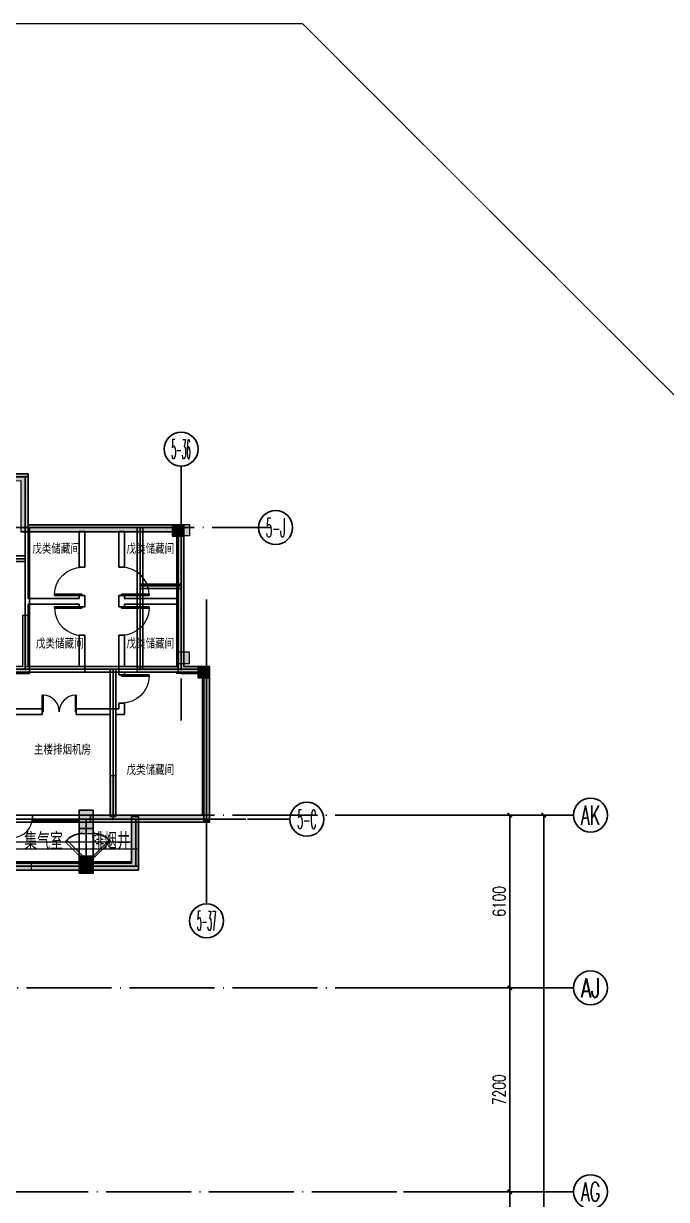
# Model space of a CAD drawing. Extents: x 290727 to 13733020, y 1731457 to 3643100.
# Drawn here: x 723808 to 746498, y 2224905 to 2266431 of the extents above; entities that cross this region are included whole.
import ezdxf
from ezdxf.enums import TextEntityAlignment as Align

# ---------------------------------------------------------------- set-up
doc = ezdxf.new("R2010")
doc.units = 0
doc.header["$LTSCALE"] = 10
doc.header["$PDSIZE"] = 0.5
for name, pattern in [('ACAD_ISO05W100', [33, 24, -3, 0, -3, 0, -3]), ('DASHED', [0.75, 0.5, -0.25]), ('DOTE', [2.42, 2, -0.2, 0.02, -0.2])]:
    doc.linetypes.add(name, pattern=pattern)
doc.layers.get('0').update_dxf_attribs({"linetype": 'CONTINUOUS'})
for name, color, linetype, true_color in [('1106', 7, 'CONTINUOUS', 0x89bf5f), ('2106', 7, 'CONTINUOUS', 0x64cfcf), ('2206', 7, 'CONTINUOUS', 0x3474d4)]:
    doc.layers.add(name, color=color, linetype=linetype, true_color=true_color)
for name, color, linetype, lineweight in [('_0', 7, 'CONTINUOUS', 15), ('X-人防$0$人防', 210, 'CONTINUOUS', 20), ('用地红线', 1, 'CONTINUOUS', 13), ('砼墙', 8, 'CONTINUOUS', 35)]:
    doc.layers.add(name, color=color, linetype=linetype, lineweight=lineweight)
for name, color, linetype in [('AXIS', 3, 'CONTINUOUS'), ('AXIS_TEXT', 7, 'CONTINUOUS'), ('BEAM_DASH', 144, 'DASHED'), ('COLU', 2, 'CONTINUOUS'), ('DOTE', 8, 'DOTE'), ('HS-A-门窗洞', 4, 'CONTINUOUS'), ('PUB_HATCH', 8, 'CONTINUOUS'), ('SURFACE', 6, 'CONTINUOUS'), ('WALL', 255, 'CONTINUOUS'), ('WINDOW', 4, 'CONTINUOUS'), ('X-人防$0$PUB_HATCH', 8, 'CONTINUOUS'), ('主楼轴线', 8, 'CONTINUOUS'), ('作业图', 4, 'CONTINUOUS'), ('房间名称', 7, 'CONTINUOUS'), ('文字', 4, 'CONTINUOUS')]:
    doc.layers.add(name, color=color, linetype=linetype)
doc.layers.add('DIM_MODI', color=6, linetype='CONTINUOUS', plot=False)
doc.layers.get('0').off()
doc.styles.add('_TCH_AXIS', font='COMPLEX', dxfattribs={"bigfont": 'GBCBIG'})
doc.styles.add('_TCH_DIM_T3', font='SIMPLEX', dxfattribs={"width": 0.705882, "bigfont": 'GBCBIG'})
doc.styles.add('COMPLEX', font='COMPLEX')
doc.styles.add('HNSJY', font='HNSJY-07', dxfattribs={"width": 0.8, "bigfont": 'HNSJY-HZ'})
doc.dimstyles.new('_TCH_ARCH&&150', dxfattribs={"dimtxt": 446.25, "dimasz": 150, "dimexe": 375, "dimexo": 450, "dimgap": 150, "dimtad": 1, "dimdec": 0, "dimzin": 0, "dimdsep": 46, "dimtxsty": '_TCH_DIM_T3', "dimblk": 'ARCHTICK', "dimcen": 0.09, "dimclrt": 7, "dimazin": 2, "dimtfac": 1, "dimtdec": 0, "dimtix": 1, "dimtmove": 2, "dimatfit": 3, "dimfxl": 1, "dimtolj": 1, "dimtzin": 0, "dimarcsym": 0})

# ---------------------------------------------------------------- blocks, each defined once
blk = doc.blocks.new('_AXISO')
blk.add_circle((0, 0), 0.5)
at = {"layer": 'AXIS_TEXT', "style": 'COMPLEX', "width": 1.041667}
blk.add_attdef('A', text='', height=0.56, dxfattribs=at).set_placement((-0.25, -0.28), (0.25, -0.28), align=Align.FIT)
blk = doc.blocks.new('_ArchTick')
at = {"color": 0, "linetype": 'ByBlock', "const_width": 0.4}
blk.add_lwpolyline([(-0.5, -0.5), (0.5, 0.5)], dxfattribs=at)
blk = doc.blocks.new('*D81')
at = {"layer": 'AXIS', "color": 0, "linetype": 'Continuous', "lineweight": -2, "transparency": 16777216}
for p, q in [((252741, 112042), (257616, 112042)), ((257241, 15242), (257241, 112042)), ((252741, 15242), (257616, 15242))]:
    blk.add_line(p, q, dxfattribs=at)
at = {"layer": 'AXIS', "color": 0, "linetype": 'Continuous', "lineweight": -2, "transparency": 16777216, "xscale": 150, "yscale": 150, "zscale": 150}
for p, rotation in [((257241, 112042), 90), ((257241, 15242), 270)]:
    blk.add_blockref('_ArchTick', p, dxfattribs=dict(at, rotation=rotation))
at = {"layer": 'AXIS', "color": 7, "linetype": 'Continuous', "transparency": 16777216, "insert": (256868, 63642), "char_height": 446.2, "attachment_point": 5, "rotation": 90, "style": '_TCH_DIM_T3'}
blk.add_mtext('\\A1;96800', dxfattribs=at)
blk = doc.blocks.new('*D96')
at = {"layer": 'AXIS', "color": 0, "linetype": 'Continuous', "lineweight": -2, "transparency": 16777216}
for p, q in [((252741, 98742), (256416, 98742)), ((256041, 92642), (256041, 98742)), ((252741, 92642), (256416, 92642))]:
    blk.add_line(p, q, dxfattribs=at)
at = {"layer": 'AXIS', "color": 0, "linetype": 'Continuous', "lineweight": -2, "transparency": 16777216, "xscale": 150, "yscale": 150, "zscale": 150}
for p, rotation in [((256041, 98742), 90), ((256041, 92642), 270)]:
    blk.add_blockref('_ArchTick', p, dxfattribs=dict(at, rotation=rotation))
at = {"layer": 'AXIS', "color": 7, "linetype": 'Continuous', "transparency": 16777216, "insert": (255668, 95692), "char_height": 446.2, "attachment_point": 5, "rotation": 90, "style": '_TCH_DIM_T3'}
blk.add_mtext('\\A1;6100', dxfattribs=at)
blk = doc.blocks.new('*D97')
at = {"layer": 'AXIS', "color": 0, "linetype": 'Continuous', "lineweight": -2, "transparency": 16777216}
for p, q in [((252741, 105942), (256416, 105942)), ((256041, 98742), (256041, 105942)), ((252741, 98742), (256416, 98742))]:
    blk.add_line(p, q, dxfattribs=at)
at = {"layer": 'AXIS', "color": 0, "linetype": 'Continuous', "lineweight": -2, "transparency": 16777216, "xscale": 150, "yscale": 150, "zscale": 150}
for p, rotation in [((256041, 105942), 90), ((256041, 98742), 270)]:
    blk.add_blockref('_ArchTick', p, dxfattribs=dict(at, rotation=rotation))
at = {"layer": 'AXIS', "color": 7, "linetype": 'Continuous', "transparency": 16777216, "insert": (255668, 102342), "char_height": 446.2, "attachment_point": 5, "rotation": 90, "style": '_TCH_DIM_T3'}
blk.add_mtext('\\A1;7200', dxfattribs=at)
blk = doc.blocks.new('*D98')
at = {"layer": 'AXIS', "color": 0, "linetype": 'Continuous', "lineweight": -2, "transparency": 16777216}
for p, q in [((252741, 112042), (256416, 112042)), ((256041, 105942), (256041, 112042)), ((252741, 105942), (256416, 105942))]:
    blk.add_line(p, q, dxfattribs=at)
at = {"layer": 'AXIS', "color": 0, "linetype": 'Continuous', "lineweight": -2, "transparency": 16777216, "xscale": 150, "yscale": 150, "zscale": 150}
for p, rotation in [((256041, 112042), 90), ((256041, 105942), 270)]:
    blk.add_blockref('_ArchTick', p, dxfattribs=dict(at, rotation=rotation))
at = {"layer": 'AXIS', "color": 7, "linetype": 'Continuous', "transparency": 16777216, "insert": (255668, 108992), "char_height": 446.2, "attachment_point": 5, "rotation": 90, "style": '_TCH_DIM_T3'}
blk.add_mtext('\\A1;6100', dxfattribs=at)
blk = doc.blocks.new('$DorLib2D$00000001')
for p, q in [((0.45, 0.975), (0.5, 0.975)), ((0.45, 0), (0.45, 0.975)), ((0.5, 0), (0.5, 0.975)), ((0.5, 0), (0.45, 0))]:
    blk.add_line(p, q)
at = {"lineweight": 13}
blk.add_arc((0.475, 0), 0.975, 91.4693, 180, dxfattribs=at)
blk = doc.blocks.new('$DorLib2D$00000002')
for p, q in [((-0.5, 0), (-0.5, 0.4875)), ((-0.475, 0.4875), (-0.5, 0.4875)), ((-0.475, 0), (-0.475, 0.4875)), ((0.475, 0), (0.475, 0.4875)), ((0.475, 0.4875), (0.5, 0.4875)), ((0.5, 0), (0.5, 0.4875)), ((-0.5, 0), (-0.475, 0)), ((0.5, 0), (0.475, 0))]:
    blk.add_line(p, q)
at = {"lineweight": 13}
for centre, start, end in [((-0.4875, 0), 0, 88.53072), ((0.4875, 0), 91.46928, 180)]:
    blk.add_arc(centre, 0.4875, start, end, dxfattribs=at)
blk = doc.blocks.new('A$C26CF02E8')
at = {"layer": '用地红线', "color": 1, "linetype": 'ACAD_ISO05W100', "ltscale": 0.1}
blk.add_lwpolyline([(15026, 140864), (243102, 140866), (258103, 125865), (258104, 39), (205527, 36), (8170, 25), (26, 25), (26, 10201), (25, 125862)], close=True, dxfattribs=at)
blk = doc.blocks.new('$DorLib2D$00000086')
for p, q in [((-0.207, 0.857), (-0.136, 0.928)), ((0.5, 0.15), (-0.207, 0.857)), ((0.5, 0.15), (0.571, 0.221))]:
    blk.add_line(p, q)
at = {"const_width": 0.05}
blk.add_lwpolyline([(0.571, 0.221), (-0.136, 0.928)], dxfattribs=at)
blk.add_arc((0.5, 0.15), 1, 135, 180)
blk = doc.blocks.new('$DorLib2D$00000080')
for p, q in [((-0.207, 0.79), (-0.16, 0.838)), ((0.5, 0.083), (-0.207, 0.79)), ((0.547, 0.13), (-0.16, 0.838)), ((0.5, 0.083), (0.547, 0.13))]:
    blk.add_line(p, q)
blk.add_arc((0.5, 0.083), 1, 135, 180)
blk = doc.blocks.new('人防-l')
at = {"layer": '2106'}
for points in [[(881362, -884634), (880962, -884634), (880962, -885034), (881362, -885034)], [(882262, -889634), (881862, -889634), (881862, -890034), (882262, -890034)], [(878162, -894709), (877662, -894709), (877662, -895359), (878162, -895359)], [(878162, -896434), (877662, -896434), (877662, -896934), (878162, -896934)]]:
    blk.add_hatch(color=0, dxfattribs=at).paths.add_polyline_path(points)
at = {"color": 0}
for p, q in [((875262, -882934), (875762, -882934)), ((875762, -883433), (875762, -882934)), ((875762, -884734), (875762, -883433)), ((875762, -885834), (875762, -884734)), ((875762, -884734), (879712, -884734)), ((879712, -884734), (879812, -884734)), ((879812, -884734), (880762, -884734)), ((879812, -886784), (879812, -884734)), ((880762, -884734), (881262, -884734)), ((881262, -886284), (881262, -884734)), ((873762, -885834), (875762, -885834)), ((875762, -887834), (875762, -885834)), ((881262, -886784), (881262, -886284)), ((879812, -886784), (881262, -886784)), ((879812, -889734), (879812, -886784)), ((881262, -887633), (881262, -886784)), ((875762, -889734), (875762, -887834)), ((881262, -889234), (881262, -887633)), ((881262, -889734), (881262, -889234)), ((875062, -889734), (875762, -889734)), ((875762, -889734), (878862, -889734)), ((878862, -889734), (879712, -889734)), ((878862, -893484), (878862, -889734)), ((879712, -889734), (879812, -889734)), ((879812, -889734), (879962, -889734)), ((879962, -889734), (881262, -889734)), ((881262, -889734), (882162, -889734)), ((882162, -895034), (882162, -889734)), ((878862, -895034), (878862, -893484)), ((875062, -895034), (877912, -895034)), ((877912, -896684), (877912, -895034)), ((877912, -895034), (878862, -895034)), ((878862, -895034), (879662, -895034)), ((879662, -895034), (882162, -895034)), ((879662, -896684), (879662, -895034)), ((875112, -896684), (877912, -896684)), ((877912, -896684), (879662, -896684)), ((879662, -896684), (879762, -896684))]:
    blk.add_line(p, q, dxfattribs=at)
for p in [(875762, -882934), (875762, -883433), (875762, -884734), (879712, -884734), (879812, -884734), (880762, -884734), (881262, -884734), (875762, -885834), (881262, -886284), (879812, -886784), (881262, -886784), (875762, -887834), (881262, -887633), (881262, -889234), (875762, -889734), (878862, -889734), (879712, -889734), (879812, -889734), (879962, -889734), (881262, -889734), (882162, -889734), (878862, -893484), (877912, -895034), (878862, -895034), (879662, -895034), (882162, -895034), (877912, -896684), (879662, -896684), (879762, -896684)]:
    blk.add_point(p, dxfattribs=at)
at = {"layer": '1106', "color": 0}
for p, q in [((875262, -882834), (875862, -882834)), ((875862, -883433), (875862, -882834)), ((875862, -884634), (875862, -883433)), ((875612, -884884), (879712, -884884)), ((875862, -884634), (879712, -884634)), ((879712, -884634), (879812, -884634)), ((879712, -884884), (879812, -884884)), ((879812, -884634), (880762, -884634)), ((879812, -884884), (880762, -884884)), ((880762, -884634), (881362, -884634)), ((880762, -884884), (881112, -884884)), ((881112, -886284), (881112, -884884)), ((881362, -886284), (881362, -884634)), ((881112, -886784), (881112, -886284)), ((881362, -886784), (881362, -886284)), ((881112, -887633), (881112, -886784)), ((881362, -887633), (881362, -886784)), ((875912, -889884), (875912, -887834)), ((881112, -889234), (881112, -887633)), ((881362, -889234), (881362, -887633)), ((881112, -889634), (881112, -889234)), ((881362, -889634), (881362, -889234)), ((875062, -889884), (875912, -889884)), ((879712, -889634), (879812, -889634)), ((879712, -889834), (879812, -889834)), ((879812, -889634), (879962, -889634)), ((879812, -889834), (879962, -889834)), ((879962, -889634), (881112, -889634)), ((879962, -889834), (881262, -889834)), ((881262, -889884), (882012, -889884)), ((881362, -889634), (882262, -889634)), ((882012, -894884), (882012, -889884)), ((882262, -895134), (882262, -889634)), ((878762, -894884), (878762, -893484)), ((878962, -894884), (878962, -893484)), ((875187, -894884), (877912, -894884)), ((877912, -894884), (878762, -894884)), ((878962, -894884), (879662, -894884)), ((879662, -894884), (882012, -894884)), ((875193, -895134), (877662, -895134)), ((877662, -896534), (877662, -895134)), ((878162, -896534), (878162, -895134)), ((878162, -895134), (878862, -895134)), ((878862, -895134), (879512, -895134)), ((879512, -896534), (879512, -895134)), ((879762, -895134), (882262, -895134)), ((879762, -896834), (879762, -895134)), ((875237, -896534), (877662, -896534)), ((878162, -896534), (879512, -896534)), ((874987, -896834), (877912, -896834)), ((877912, -896834), (879762, -896834))]:
    blk.add_line(p, q, dxfattribs=at)
at = {"layer": '2106', "color": 0, "linetype": 'Continuous'}
for points in [[(881362, -884634), (880962, -884634), (880962, -885034), (881362, -885034)], [(882262, -889634), (881862, -889634), (881862, -890034), (882262, -890034)], [(878162, -894709), (877662, -894709), (877662, -895359), (878162, -895359)], [(878162, -896434), (877662, -896434), (877662, -896934), (878162, -896934)]]:
    blk.add_lwpolyline(points, close=True, dxfattribs=at)
at = {"layer": '2206', "color": 0}
for p, q in [((875912, -885834), (875912, -884734)), ((879712, -886784), (879712, -884734)), ((879712, -886784), (879712, -884734)), ((879912, -886784), (879912, -884734)), ((873762, -885734), (875762, -885734)), ((873762, -885734), (875762, -885734)), ((873762, -885934), (875762, -885934)), ((875912, -887834), (875912, -885834)), ((879712, -889734), (879712, -886784)), ((879712, -889734), (879712, -886784)), ((879812, -886734), (881262, -886734)), ((879812, -886734), (881262, -886734)), ((879812, -886884), (881262, -886884)), ((879912, -889734), (879912, -886784)), ((875762, -889634), (878862, -889634)), ((875762, -889634), (878862, -889634)), ((875762, -889834), (878862, -889834)), ((878762, -893484), (878762, -889734)), ((878762, -893484), (878762, -889734)), ((878862, -889634), (879712, -889634)), ((878862, -889634), (879712, -889634)), ((878862, -889834), (879712, -889834)), ((878962, -893484), (878962, -889734))]:
    blk.add_line(p, q, dxfattribs=at)
blk = doc.blocks.new('梁图-10.22')
at = {"color": 0}
blk.add_lwpolyline([(-1386766, 294758), (-1388716, 294758), (-1388716, 295508), (-1391816, 295508), (-1391816, 294758), (-1393766, 294758), (-1393766, 292958), (-1406366, 292958), (-1406366, 294758), (-1408316, 294758), (-1408316, 295508), (-1411416, 295508), (-1411416, 294758), (-1413366, 294758), (-1413366, 292958), (-1418866, 292958), (-1418866, 287960), (-1419766, 287958), (-1419766, 282458), (-1380366, 282457), (-1380366, 287958), (-1381266, 287958), (-1381266, 292958), (-1386766, 292958), (-1386766, 294758)], dxfattribs=at)
at = {"layer": 'BEAM_DASH', "color": 0, "lineweight": 18}
for p, q in [((-1386716, 291758), (-1386716, 292708)), ((-1382916, 292708), (-1382916, 290808)), ((-1382716, 290858), (-1382716, 292708)), ((-1386716, 289758), (-1386716, 291758)), ((-1382916, 290808), (-1382916, 287958)), ((-1381516, 290858), (-1382716, 290858)), ((-1382716, 290708), (-1381516, 290708)), ((-1382716, 287958), (-1382716, 290708)), ((-1383766, 287958), (-1386716, 287958)), ((-1382916, 287958), (-1383766, 287958)), ((-1386716, 287758), (-1383866, 287758)), ((-1383866, 287758), (-1383866, 284108)), ((-1383666, 287758), (-1382916, 287758)), ((-1383666, 284108), (-1383666, 287758))]:
    blk.add_line(p, q, dxfattribs=at)
at = {"layer": 'COLU', "color": 0, "const_width": 40}
for points in [[(-1381266, 292958), (-1381666, 292958), (-1381666, 292558), (-1381266, 292558)], [(-1380366, 287958), (-1380766, 287958), (-1380766, 287558), (-1380366, 287558)]]:
    blk.add_lwpolyline(points, close=True, dxfattribs=at)
at = {"layer": 'WALL', "color": 0, "const_width": 40}
for points in [[(-1400866, 292708), (-1399266, 292708), (-1399266, 291308), (-1399066, 291308), (-1399066, 292708), (-1393516, 292708), (-1393516, 294508), (-1391816, 294508), (-1391816, 291658), (-1391566, 291658), (-1391566, 295258), (-1388966, 295258), (-1388966, 291658), (-1388716, 291658), (-1388716, 294508), (-1387016, 294508), (-1387016, 292708), (-1381666, 292708)], [(-1386766, 292958), (-1386766, 294758), (-1388716, 294758), (-1388716, 295508), (-1391816, 295508), (-1391816, 294758), (-1393766, 294758)], [(-1381666, 292958), (-1386766, 292958)], [(-1381516, 292558), (-1381516, 287958)], [(-1381266, 287958), (-1381266, 292558)], [(-1382916, 287958), (-1382916, 287758), (-1381516, 287758), (-1381516, 287708), (-1380766, 287708)], [(-1381516, 287958), (-1382916, 287958)], [(-1380766, 287958), (-1381266, 287958)], [(-1391810, 281008), (-1387416, 281008), (-1387416, 281508), (-1382866, 281508), (-1382866, 282458), (-1380366, 282458), (-1380366, 287558)], [(-1380616, 287558), (-1380616, 282708), (-1383666, 282708)], [(-1390166, 284558), (-1390366, 284558), (-1390366, 282458), (-1383116, 282458)], [(-1383666, 282708), (-1383666, 284108), (-1383866, 284108), (-1383866, 282708), (-1390166, 282708), (-1390166, 284558)], [(-1383116, 282458), (-1383116, 281758)], [(-1383116, 281758), (-1387666, 281758)]]:
    blk.add_lwpolyline(points, dxfattribs=at)
blk.add_lwpolyline([(-1386716, 287708), (-1386716, 289758), (-1386966, 289758), (-1386966, 287958), (-1387666, 287958), (-1387666, 287708)], close=True, dxfattribs=at)
blk = doc.blocks.new('A$C55C93FC2')
at = {"layer": 'AXIS', "linetype": 'Continuous'}
for p, q in [((252290.8, 112042.4), (258290.8, 112042.4)), ((252290.8, 105942.4), (258290.8, 105942.4)), ((252290.8, 98742.4), (258290.8, 98742.4))]:
    blk.add_line(p, q, dxfattribs=at)
at = {"layer": 'DOTE', "linetype": 'DOTE', "ltscale": 150}
for p, q in [((10299.5, 112042.4), (252290.8, 112042.4)), ((10299.5, 105942.4), (252290.8, 105942.4)), ((107484.1, 98742.4), (252290.8, 98742.4))]:
    blk.add_line(p, q, dxfattribs=at)
at = {"layer": 'AXIS', "linetype": 'Continuous'}
ref = blk.add_blockref('_AXISO', (258890.8, 112042.4), dxfattribs=dict(at, xscale=1200, yscale=1200, zscale=1200))
ref.add_attrib('A', 'AK', dxfattribs={"layer": 'AXIS_TEXT', "linetype": 'Continuous', "height": 678.82, "style": '_TCH_AXIS', "width": 0.525}).set_placement((258551.4, 111702.9), (259230.2, 111702.9), align=Align.FIT)
ref = blk.add_blockref('_AXISO', (258890.8, 105942.4), dxfattribs=dict(at, xscale=1200, yscale=1200, zscale=1200))
ref.add_attrib('A', 'AJ', dxfattribs={"layer": 'AXIS_TEXT', "linetype": 'Continuous', "height": 678.82, "style": '_TCH_AXIS', "width": 0.65625}).set_placement((258551.4, 105602.9), (259230.2, 105602.9), align=Align.FIT)
ref = blk.add_blockref('_AXISO', (258890.8, 98742.4), dxfattribs=dict(at, xscale=1200, yscale=1200, zscale=1200))
ref.add_attrib('A', 'AG', dxfattribs={"layer": 'AXIS_TEXT', "linetype": 'Continuous', "height": 678.82, "style": '_TCH_AXIS', "width": 0.538462}).set_placement((258551.4, 98402.9), (259230.2, 98402.9), align=Align.FIT)
for p1, p2, distance, picture, middle in [((252290.8, 15242.4), (252290.8, 112042.4), -4950, '*D81', (256867.7, 63642.4)), ((252290.8, 105942.4), (252290.8, 112042.4), -3750, '*D98', (255667.7, 108992.4)), ((252290.8, 98742.4), (252290.8, 105942.4), -3750, '*D97', (255667.7, 102342.4)), ((252290.8, 92642.4), (252290.8, 98742.4), -3750, '*D96', (255667.7, 95692.4))]:
    dim = blk.add_aligned_dim(p1=p1, p2=p2, distance=distance, dimstyle='_TCH_ARCH&&150', dxfattribs=at)
    dim.commit()
    dim.dimension.update_dxf_attribs({"geometry": picture, "text_midpoint": middle})
blk = doc.blocks.new('车库建筑作业图')
at = {"layer": '_0'}
h = blk.add_hatch(color=8, dxfattribs=at)
h.dxf.hatch_style = 1
h.paths.add_polyline_path([(689020, 2238479), (689020, 2238679), (689620, 2238679), (689620, 2245230), (691870, 2245230), (691870, 2248730), (697370, 2248730), (697370, 2250530), (699320, 2250530), (699320, 2251280), (702420, 2251280), (702420, 2250530), (704370, 2250530), (704370, 2248730), (709870, 2248730), (716970, 2248730), (716970, 2250530), (718920, 2250530), (718920, 2251280), (722020, 2251280), (722020, 2250530), (723970, 2250530), (723970, 2248730), (729470, 2248730), (729470, 2243730), (730370, 2243730), (730370, 2238480), (730370, 2238230), (727870, 2238230), (727870, 2236530), (724092, 2236530), (724092, 2236780), (727620, 2236780), (727620, 2238230), (726170, 2238230), (726170, 2238480), (726870, 2238480), (726870, 2239880), (727070, 2239880), (727070, 2238480), (730120, 2238480), (730120, 2243480), (729220, 2243480), (729220, 2243530), (727820, 2243530), (727820, 2243730), (729220, 2243730), (729220, 2248480), (723720, 2248480), (723720, 2250280), (722020, 2250280), (722020, 2247430), (721770, 2247430), (721770, 2251030), (719170, 2251030), (719170, 2247430), (718920, 2247430), (718920, 2250280), (717220, 2250280), (717220, 2248480), (711670, 2248480), (711670, 2247080), (711470, 2247080), (711470, 2248480), (709870, 2248480), (709870, 2247080), (709670, 2247080), (709670, 2248480), (704120, 2248480), (704120, 2250280), (702420, 2250280), (702420, 2247430), (702170, 2247430), (702170, 2251030), (699570, 2251030), (699570, 2247430), (699320, 2247430), (699320, 2250280), (697620, 2250280), (697620, 2248480), (692120, 2248480), (692120, 2244930), (689870, 2244930), (689870, 2238479)])
h.paths.add_polyline_path([(692120, 2244130), (692120, 2243730), (693520, 2243730), (693520, 2243530), (692120, 2243530), (692120, 2243480), (691220, 2243480), (691220, 2240280), (690970, 2240280), (690970, 2243730), (691870, 2243730), (691870, 2244130)], flags=17)
h.paths.add_polyline_path([(699770, 2245930), (701970, 2245930), (701970, 2245930), (702220, 2245930), (702220, 2246130), (699570, 2246130), (699570, 2245530), (699770, 2245530)], flags=17)
h.paths.add_polyline_path([(697320, 2243480), (698270, 2243480), (698270, 2243730), (697570, 2243730), (697570, 2245530), (697320, 2245530)], flags=17)
h.paths.add_polyline_path([(704370, 2245930), (704370, 2246230), (704070, 2246230), (704070, 2245930)], flags=17)
h.paths.add_polyline_path([(711670, 2243730), (711670, 2244130), (711470, 2244130), (711470, 2243530), (713120, 2243530), (713120, 2243730)], flags=17)
h.paths.add_polyline_path([(703470, 2243480), (704370, 2243480), (704370, 2245180), (704170, 2245180), (704170, 2243730), (703470, 2243730)], flags=17)
h.paths.add_polyline_path([(709870, 2243530), (709870, 2244130), (709670, 2244130), (709670, 2243730), (708220, 2243730), (708220, 2243530)], flags=17)
h.paths.add_polyline_path([(716970, 2243480), (717870, 2243480), (717870, 2243730), (717170, 2243730), (717170, 2245180), (716970, 2245180)], flags=17)
h.paths.add_polyline_path([(719370, 2245930), (721570, 2245930), (721570, 2245530), (721770, 2245530), (721770, 2246130), (719120, 2246130), (719120, 2245930)], flags=17)
h.paths.add_polyline_path([(723070, 2243480), (724020, 2243480), (724020, 2245530), (723770, 2245530), (723770, 2243730), (723070, 2243730)], flags=17)
h.paths.add_polyline_path([(717870, 2239980), (717870, 2242230), (717620, 2242230), (717620, 2239980)], flags=17)
h.paths.add_polyline_path([(723320, 2239980), (723320, 2242230), (723070, 2242230), (723070, 2239980)], flags=17)
h.paths.add_polyline_path([(720370, 2240330), (720570, 2240330), (720570, 2238230), (719770, 2238230), (719770, 2238480), (720370, 2238480)], flags=17)
h.paths.add_polyline_path([(717270, 2245930), (717270, 2246230), (716970, 2246230), (716970, 2245930)], flags=17)
h.paths.add_polyline_path([(691370, 2238230), (690970, 2238230), (690970, 2240280), (691220, 2240280), (691220, 2238480), (691370, 2238480)], flags=17)
h.paths.add_polyline_path([(710770, 2238480), (710970, 2238480), (710970, 2238230), (710370, 2238230), (710370, 2238480), (710570, 2238480), (710570, 2239880), (710770, 2239880)], flags=16)
h.paths.add_polyline_path([(706670, 2238230), (707470, 2238230), (707470, 2239880), (707270, 2239880), (707270, 2238480), (706670, 2238480)], flags=16)
h.paths.add_polyline_path([(700770, 2238230), (701570, 2238230), (701570, 2238480), (700970, 2238480), (700970, 2240330), (700770, 2240330)], flags=17)
h.paths.add_polyline_path([(694270, 2238230), (695070, 2238230), (695070, 2238480), (694470, 2238480), (694470, 2239880), (694270, 2239880)], flags=16)
h.paths.add_polyline_path([(703720, 2239980), (703720, 2242230), (703470, 2242230), (703470, 2239980)], flags=17)
h.paths.add_polyline_path([(698270, 2240180), (698270, 2242230), (698020, 2242230), (698020, 2240180)], flags=17)
h.paths.add_polyline_path([(714670, 2238230), (713870, 2238230), (713870, 2239880), (714070, 2239880), (714070, 2238480), (714670, 2238480)], flags=16)
edge = h.paths.add_edge_path(flags=17)
edge.add_line((691220, 2240280), (691220, 2238480))
edge.add_line((691220, 2238480), (691370, 2238480))
edge.add_line((691370, 2238480), (691370, 2238230))
edge.add_line((691370, 2238230), (690970, 2238230))
edge.add_line((690970, 2238230), (690970, 2240280))
edge.add_line((714070, 2238480), (714070, 2239880))
edge.add_line((714070, 2239880), (713870, 2239880))
edge.add_line((713870, 2239880), (713870, 2238230))
edge.add_line((713870, 2238230), (714670, 2238230))
h = blk.add_hatch(color=256, dxfattribs=at)
h.dxf.hatch_style = 1
h.paths.add_polyline_path([(710070, 2248718), (710070, 2248318), (709670, 2248318), (709670, 2248718)])
h.paths.add_polyline_path([(729670, 2248737), (729670, 2248337), (729270, 2248337), (729270, 2248737)])
h.paths.add_polyline_path([(729670, 2243830), (729670, 2244230), (729270, 2244230), (729270, 2243830)])
h.paths.add_polyline_path([(710420, 2238730), (710420, 2238230), (710920, 2238230), (710920, 2238730)])
h.paths.add_polyline_path([(700470, 2238730), (700470, 2238230), (700970, 2238230), (700970, 2238730)])
h.paths.add_polyline_path([(694270, 2238730), (694270, 2238230), (694770, 2238230), (694770, 2238730)])
h.paths.add_polyline_path([(690720, 2238730), (690720, 2238230), (691220, 2238230), (691220, 2238730)])
at = {"layer": 'PUB_HATCH', "linetype": 'Continuous'}
for points in [[(729270, 2248530), (729270, 2243530), (729470, 2243730), (729470, 2248530)], [(729470, 2243730), (729270, 2243530), (730170, 2243530), (730370, 2243730)], [(730370, 2243730), (730170, 2243530), (730170, 2238330), (730370, 2238330)], [(727620, 2238431), (727620, 2236781), (727870, 2236531), (727870, 2238431)], [(730370, 2238330), (730170, 2238330), (730170, 2238230), (730370, 2238230)], [(723320, 2236781), (723070, 2236531), (726020, 2236531), (726020, 2236697), (725770, 2236781)], [(726020, 2236697), (726020, 2236531), (727870, 2236531), (727620, 2236781), (726270, 2236781)]]:
    blk.add_hatch(color=256, dxfattribs=at).paths.add_polyline_path(points)
at = {"layer": 'X-人防$0$PUB_HATCH', "linetype": 'Continuous'}
for points in [[(725770, 2238481), (725770, 2237831), (726270, 2237831), (726270, 2238481)], [(726270, 2236781), (726270, 2237031), (725770, 2237031), (725770, 2236781), (726020, 2236697)]]:
    blk.add_hatch(color=256, dxfattribs=at).paths.add_polyline_path(points)
at = {"layer": 'AXIS', "linetype": 'Continuous'}
for p, q in [((729370, 2249301), (729370, 2250801)), ((729370, 2249301), (729370, 2250801)), ((730605, 2248630), (732105, 2248630)), ((730605, 2248630), (732105, 2248630)), ((731708, 2238330), (733208, 2238330)), ((730270, 2236845), (730270, 2235345))]:
    blk.add_line(p, q, dxfattribs=at)
at = {"layer": 'DIM_MODI', "linetype": 'Continuous'}
for p, q in [((722020, 2250530), (723970, 2250530)), ((723970, 2250530), (723970, 2248730)), ((723970, 2248730), (729470, 2248730)), ((729470, 2248730), (729470, 2243730)), ((729470, 2243730), (730370, 2243730)), ((730370, 2243730), (730370, 2238230)), ((730370, 2238230), (727870, 2238230)), ((727870, 2238230), (727870, 2236530)), ((727870, 2236530), (723070, 2236530))]:
    blk.add_line(p, q, dxfattribs=at)
at = {"layer": 'HS-A-门窗洞'}
for p, q in [((725770, 2237831), (725770, 2237031)), ((726270, 2237831), (726270, 2237031))]:
    blk.add_line(p, q, dxfattribs=at)
at = {"layer": 'SURFACE'}
for points in [[(723970, 2248480), (729220, 2248480)], [(726595, 2248480), (729220, 2248480)]]:
    blk.add_lwpolyline(points, dxfattribs=at)
at = {"layer": 'WALL', "linetype": 'Continuous'}
for p, q in [((723770, 2250428), (723970, 2250428)), ((723970, 2248530), (723970, 2250428)), ((723970, 2246130), (723970, 2248530)), ((729270, 2248530), (729270, 2243530)), ((729470, 2248530), (729270, 2248530)), ((729470, 2248530), (729470, 2243730)), ((723970, 2243730), (723970, 2245930)), ((729470, 2243730), (730370, 2243730)), ((730370, 2243730), (730370, 2238330)), ((729270, 2243530), (730170, 2243530)), ((730170, 2243530), (730170, 2238330)), ((726870, 2242230), (726870, 2242230)), ((727070, 2242230), (726870, 2242230)), ((726870, 2242030), (726870, 2238430)), ((727070, 2242230), (727070, 2242230)), ((727070, 2242030), (727070, 2238430)), ((725770, 2238481), (724120, 2238481)), ((724120, 2238481), (724120, 2238281)), ((724120, 2238281), (725770, 2238281)), ((730170, 2238480), (726170, 2238480)), ((726170, 2238230), (726170, 2238480)), ((727070, 2238430), (726870, 2238430)), ((727620, 2238431), (727620, 2236781)), ((727870, 2238431), (727620, 2238431)), ((727870, 2238431), (727870, 2236531)), ((730170, 2238330), (730170, 2238230)), ((730370, 2238330), (730370, 2238230)), ((730170, 2238230), (726170, 2238230)), ((730370, 2238230), (730170, 2238230)), ((723320, 2236781), (725770, 2236781)), ((726270, 2236781), (727620, 2236781)), ((723070, 2236531), (726020, 2236531)), ((726020, 2236531), (727870, 2236531))]:
    blk.add_line(p, q, dxfattribs=at)
at = {"layer": 'WALL'}
for p, q in [((725770, 2248488), (725770, 2247230)), ((725970, 2248488), (725770, 2248488)), ((725970, 2247230), (725970, 2248488)), ((727170, 2248488), (727170, 2247230)), ((727370, 2248488), (727170, 2248488)), ((727370, 2247230), (727370, 2248488)), ((725770, 2247230), (725970, 2247230)), ((727170, 2247230), (727370, 2247230)), ((725970, 2246230), (725770, 2246230)), ((725770, 2246230), (725770, 2246130)), ((725970, 2246030), (725970, 2246230)), ((727370, 2246230), (727170, 2246230)), ((727170, 2246230), (727170, 2246030)), ((727370, 2246130), (727370, 2246230)), ((725770, 2246130), (723970, 2246130)), ((725770, 2245930), (723970, 2245930)), ((725770, 2245930), (725770, 2245830)), ((725770, 2245830), (725970, 2245830)), ((725970, 2245830), (725970, 2246030)), ((727170, 2246030), (727170, 2245830)), ((727170, 2245830), (727370, 2245830)), ((729220, 2246130), (727370, 2246130)), ((729220, 2245930), (727370, 2245930)), ((727370, 2245830), (727370, 2245930)), ((729220, 2245930), (729220, 2246130)), ((725970, 2244830), (725770, 2244830)), ((725770, 2244830), (725770, 2243730)), ((725970, 2243730), (725970, 2244830)), ((727370, 2244830), (727170, 2244830)), ((727170, 2244830), (727170, 2243630)), ((727370, 2243730), (727370, 2244830)), ((723970, 2243730), (725770, 2243730)), ((725970, 2243730), (725970, 2243730)), ((725970, 2243730), (725970, 2243530)), ((727370, 2243730), (729270, 2243730)), ((723370, 2243530), (723870, 2243530)), ((723870, 2243530), (725870, 2243530)), ((725870, 2243530), (725970, 2243530)), ((727170, 2243630), (727170, 2243430)), ((727170, 2243430), (727370, 2243430)), ((727370, 2243530), (729270, 2243530)), ((727370, 2243430), (727370, 2243530)), ((724470, 2242230), (723270, 2242230)), ((723270, 2242030), (724470, 2242030)), ((724470, 2242030), (724470, 2242230)), ((726870, 2242230), (725670, 2242230)), ((725670, 2242230), (725670, 2242030)), ((725670, 2242030), (726870, 2242030)), ((727070, 2242230), (727170, 2242230)), ((727070, 2242030), (727370, 2242030)), ((727370, 2242430), (727170, 2242430)), ((727170, 2242430), (727170, 2242230)), ((727370, 2242030), (727370, 2242430))]:
    blk.add_line(p, q, dxfattribs=at)
at = {"layer": 'X-人防$0$人防', "color": 6, "linetype": 'Continuous'}
for p, q in [((725770, 2238481), (725770, 2237831)), ((726270, 2238481), (725770, 2238481)), ((726270, 2237831), (726270, 2238481)), ((725770, 2237831), (726270, 2237831)), ((726270, 2237031), (725770, 2237031)), ((725770, 2237031), (725770, 2236781)), ((726270, 2236781), (726270, 2237031))]:
    blk.add_line(p, q, dxfattribs=at)
at = {"layer": '主楼轴线', "linetype": 'DOTE', "ltscale": 150}
for p, q in [((729370, 2250560), (729370, 2241813)), ((729370, 2250560), (729370, 2241813)), ((690532, 2248630), (732553, 2248630)), ((690532, 2248630), (732553, 2248630)), ((730270, 2246093), (730270, 2235369)), ((689632, 2238330), (731653, 2238330))]:
    blk.add_line(p, q, dxfattribs=at)
at = {"layer": '用地红线', "color": 1, "linetype": 'ACAD_ISO05W100', "ltscale": 0.1}
blk.add_lwpolyline([(505574, 2266429), (733650, 2266431), (748651, 2251430), (748652, 2125604), (696075, 2125601), (498718, 2125590), (490574, 2125590), (490574, 2135766), (490573, 2251427)], close=True, dxfattribs=at)
at = {"layer": '砼墙', "lineweight": 0}
blk.add_lwpolyline([(722020, 2250530), (723970, 2250530), (723970, 2248730), (729470, 2248730), (729470, 2243730), (730370, 2243730), (730370, 2238480), (730370, 2238480), (730370, 2238230), (727870, 2238230), (727870, 2236530), (724092, 2236530), (724092, 2236780), (727620, 2236780), (727620, 2238230), (726170, 2238230), (726170, 2238480), (726870, 2238480), (726870, 2239880), (727070, 2239880), (727070, 2238480), (730120, 2238480), (730120, 2243480), (729220, 2243480), (729220, 2243530), (727820, 2243530), (727820, 2243730), (729220, 2243730), (729220, 2248480), (723720, 2248480)], dxfattribs=at)
for points in [[(729670, 2248737), (729670, 2248337), (729270, 2248337), (729270, 2248737)], [(729670, 2243830), (729670, 2244230), (729270, 2244230), (729270, 2243830)]]:
    blk.add_lwpolyline(points, close=True, dxfattribs=at)
at = {"layer": '砼墙', "color": 8, "lineweight": 0}
blk.add_lwpolyline([(723070, 2243480), (724020, 2243480), (724020, 2245530), (723770, 2245530), (723770, 2243730), (723070, 2243730)], close=True, dxfattribs=at)
at = {"layer": 'AXIS', "linetype": 'Continuous'}
ref = blk.add_blockref('_AXISO', (729370, 2251401), dxfattribs=dict(at, xscale=1200, yscale=1200, zscale=1200))
ref.add_attrib('A', '5-36', dxfattribs={"layer": 'AXIS_TEXT', "linetype": 'Continuous', "height": 678.8, "style": '_TCH_AXIS', "width": 0.265823}).set_placement((729031, 2251062), (729710, 2251062), align=Align.FIT)
ref = blk.add_blockref('_AXISO', (729370, 2251401), dxfattribs=dict(at, xscale=1200, yscale=1200, zscale=1200))
ref.add_attrib('A', '5-36', dxfattribs={"layer": 'AXIS_TEXT', "linetype": 'Continuous', "height": 678.8, "style": '_TCH_AXIS', "width": 0.265823}).set_placement((729031, 2251062), (729710, 2251062), align=Align.FIT)
ref = blk.add_blockref('_AXISO', (732705, 2248630), dxfattribs=dict(at, xscale=1200, yscale=1200, zscale=1200))
ref.add_attrib('A', '5-J', dxfattribs={"layer": 'AXIS_TEXT', "linetype": 'Continuous', "height": 678.8, "style": '_TCH_AXIS', "width": 0.368421}).set_placement((732366, 2248290), (733044, 2248290), align=Align.FIT)
ref = blk.add_blockref('_AXISO', (732705, 2248630), dxfattribs=dict(at, xscale=1200, yscale=1200, zscale=1200))
ref.add_attrib('A', '5-J', dxfattribs={"layer": 'AXIS_TEXT', "linetype": 'Continuous', "height": 678.8, "style": '_TCH_AXIS', "width": 0.368421}).set_placement((732366, 2248290), (733044, 2248290), align=Align.FIT)
ref = blk.add_blockref('_AXISO', (733808, 2238330), dxfattribs=dict(at, xscale=1200, yscale=1200, zscale=1200))
ref.add_attrib('A', '5-C', dxfattribs={"layer": 'AXIS_TEXT', "linetype": 'Continuous', "height": 678.8, "style": '_TCH_AXIS', "width": 0.344262}).set_placement((733468, 2237990), (734147, 2237990), align=Align.FIT)
ref = blk.add_blockref('_AXISO', (730270, 2234745), dxfattribs=dict(at, xscale=1200, yscale=1200, zscale=1200))
ref.add_attrib('A', '5-37', dxfattribs={"layer": 'AXIS_TEXT', "linetype": 'Continuous', "height": 678.8, "style": '_TCH_AXIS', "width": 0.265823}).set_placement((729931, 2234406), (730610, 2234406), align=Align.FIT)
at = {"layer": 'HS-A-门窗洞', "yscale": 800}
for name, p, xscale, zscale, rotation in [('$DorLib2D$00000086', (726020, 2237431), -800.0000000000001, 500, 89.99995262157525), ('$DorLib2D$00000080', (726203, 2237431), 800, 100, 269.99995661842)]:
    blk.add_blockref(name, p, dxfattribs=dict(at, xscale=xscale, zscale=zscale, rotation=rotation))
at = {"layer": 'WINDOW', "linetype": 'Continuous'}
for name, p, xscale, yscale, zscale, rotation in [('$DorLib2D$00000001', (725870, 2246730), -1000, 1000, 1000, 89.9999928904314), ('$DorLib2D$00000001', (727270, 2246730), 1000.000000000002, 1000.000000000002, 1000.000000000002, 269.9999928904314), ('$DorLib2D$00000001', (725870, 2245330), 1000, 1000, -1000, 89.99999289043896), ('$DorLib2D$00000001', (727270, 2245330), -1000.000000000002, 1000.000000000002, -1000.000000000002, 269.9999928904355), ('$DorLib2D$00000001', (727270, 2242930), -1000.000000000002, 1000.000000000002, -1000.000000000002, 269.9999928904287), ('$DorLib2D$00000002', (725070, 2242130), 1200, 1200, 1200, 359.9999978949878), ('$DorLib2D$00000001', (723770, 2238381), 700.0000000000026, 700.0000000000026, 700.0000000000026, 180.0001416170461)]:
    blk.add_blockref(name, p, dxfattribs=dict(at, xscale=xscale, yscale=yscale, zscale=zscale, rotation=rotation))
at = {"layer": '文字', "linetype": 'Continuous'}
for name, p in [('A$C26CF02E8', (490548, 2125565)), ('A$C55C93FC2', (484928, 2126437))]:
    blk.add_blockref(name, p, dxfattribs=at)
at = {"layer": '房间名称', "style": 'HNSJY', "width": 0.8}
for s, rotation, p in [('戊类储藏间', 360, (724118, 2247705)), ('戊类储藏间', 0, (727442, 2247705)), ('戊类储藏间', 0, (724245, 2244359)), ('戊类储藏间', 0, (727442, 2244359)), ('主楼排烟机房', 0.004, (724175, 2240611)), ('戊类储藏间', 0, (727442, 2239895))]:
    blk.add_text(s, height=350, rotation=rotation, dxfattribs=at).set_placement(p)
at = {"layer": '文字', "linetype": 'Continuous', "style": 'HNSJY', "width": 0.8}
for s, p in [('集气室', (723832, 2237257)), ('排烟井', (726195, 2237257))]:
    blk.add_text(s, height=600, dxfattribs=at).set_placement(p)

msp = doc.modelspace()

# ---------------------------------------------------------------- block references
at = {"layer": '作业图', "color": 8, "linetype": 'ByBlock', "extrusion": (8.37508e-20, 6.90696e-07, 1)}
msp.add_blockref('梁图-10.22', (2110736, 1955772, 0), dxfattribs=at)
at = {"layer": '作业图', "linetype": 'Continuous'}
msp.add_blockref('车库建筑作业图', (0, 0), dxfattribs=at)
at = {"layer": '作业图', "color": 8, "linetype": 'ByBlock'}
msp.add_blockref('人防-l', (-151892, 3133363), dxfattribs=at)

doc.saveas('drawing.dxf')
